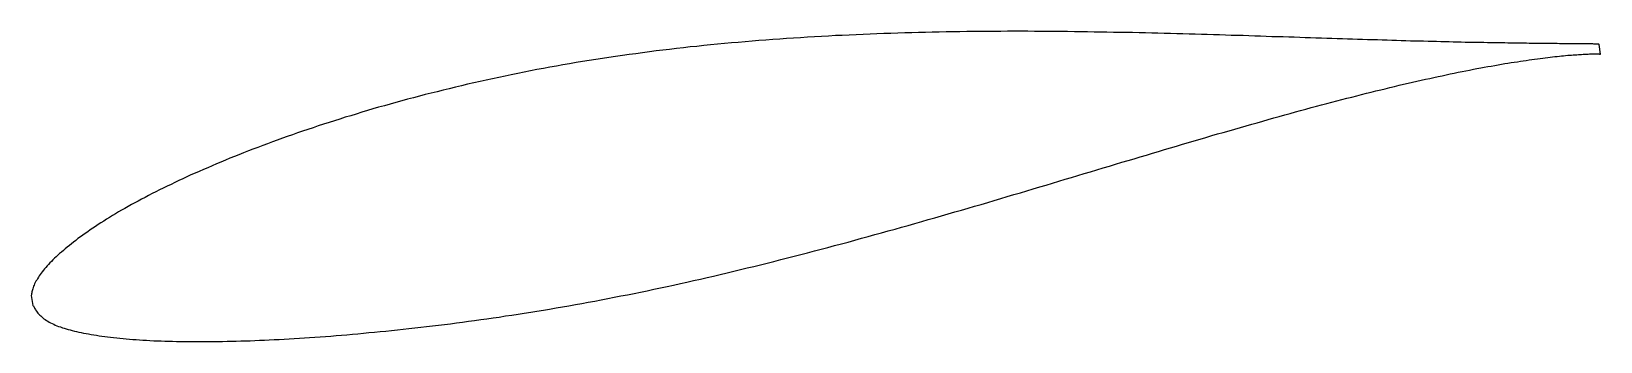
# Model space of a CAD drawing. Header units: metres. Extents: x -35 to 70, y -8 to 13.
import ezdxf

# ---------------------------------------------------------------- set-up
doc = ezdxf.new("R2010")
doc.units = ezdxf.units.M

msp = doc.modelspace()

# ---------------------------------------------------------------- linework, layer by layer
msp.add_lwpolyline([(70.39, 11.73), (70.39, 11.73), (70.38, 11.74), (70.37, 11.74), (70.35, 11.74), (70.34, 11.74), (70.31, 11.74), (70.29, 11.74), (70.25, 11.74), (70.22, 11.75), (70.18, 11.75), (70.14, 11.75), (70.09, 11.75), (70.04, 11.75), (69.98, 11.76), (69.92, 11.76), (69.86, 11.76), (69.79, 11.76), (69.72, 11.76), (69.64, 11.76), (69.56, 11.76), (69.48, 11.77), (69.39, 11.77), (69.3, 11.77), (69.2, 11.77), (69.1, 11.77), (69, 11.77), (68.89, 11.77), (68.78, 11.77), (68.66, 11.78), (68.54, 11.78), (68.42, 11.78), (68.29, 11.78), (68.16, 11.78), (68.02, 11.78), (67.88, 11.78), (67.74, 11.78), (67.59, 11.79), (67.44, 11.79), (67.28, 11.79), (67.12, 11.79), (66.96, 11.79), (66.79, 11.79), (66.62, 11.79), (66.45, 11.8), (66.27, 11.8), (66.09, 11.8), (65.9, 11.8), (65.71, 11.8), (65.52, 11.81), (65.32, 11.81), (65.12, 11.81), (64.91, 11.81), (64.7, 11.82), (64.49, 11.82), (64.28, 11.82), (64.06, 11.83), (63.83, 11.83), (63.61, 11.83), (63.38, 11.84), (63.14, 11.84), (62.9, 11.84), (62.66, 11.85), (62.42, 11.85), (62.17, 11.86), (61.92, 11.86), (61.66, 11.87), (61.4, 11.87), (61.14, 11.88), (60.87, 11.89), (60.6, 11.89), (60.33, 11.9), (60.05, 11.9), (59.77, 11.91), (59.49, 11.92), (59.21, 11.93), (58.92, 11.93), (58.62, 11.94), (58.33, 11.95), (58.03, 11.96), (57.73, 11.96), (57.42, 11.97), (57.11, 11.98), (56.8, 11.99), (56.48, 12), (56.17, 12.01), (55.84, 12.02), (55.52, 12.03), (55.19, 12.04), (54.86, 12.05), (54.53, 12.06), (54.19, 12.07), (53.85, 12.08), (53.51, 12.09), (53.17, 12.1), (52.82, 12.11), (52.47, 12.12), (52.12, 12.13), (51.76, 12.15), (51.4, 12.16), (51.04, 12.17), (50.68, 12.18), (50.31, 12.19), (49.94, 12.21), (49.57, 12.22), (49.2, 12.23), (48.82, 12.24), (48.44, 12.25), (48.06, 12.27), (47.67, 12.28), (47.29, 12.29), (46.9, 12.3), (46.51, 12.32), (46.11, 12.33), (45.72, 12.34), (45.32, 12.35), (44.92, 12.37), (44.52, 12.38), (44.11, 12.39), (43.71, 12.4), (43.3, 12.41), (42.89, 12.42), (42.47, 12.44), (42.06, 12.45), (41.64, 12.46), (41.22, 12.47), (40.8, 12.48), (40.38, 12.49), (39.96, 12.5), (39.53, 12.51), (39.1, 12.52), (38.67, 12.53), (38.24, 12.53), (37.81, 12.54), (37.38, 12.55), (36.94, 12.56), (36.51, 12.56), (36.07, 12.57), (35.63, 12.58), (35.19, 12.58), (34.74, 12.59), (34.3, 12.59), (33.85, 12.6), (33.41, 12.6), (32.96, 12.6), (32.51, 12.6), (32.06, 12.61), (31.61, 12.61), (31.16, 12.61), (30.71, 12.61), (30.25, 12.6), (29.8, 12.6), (29.34, 12.6), (28.88, 12.6), (28.43, 12.59), (27.97, 12.59), (27.51, 12.58), (27.05, 12.57), (26.59, 12.57), (26.13, 12.56), (25.66, 12.55), (25.2, 12.54), (24.74, 12.53), (24.28, 12.51), (23.81, 12.5), (23.35, 12.49), (22.88, 12.47), (22.42, 12.46), (21.95, 12.44), (21.49, 12.42), (21.02, 12.4), (20.56, 12.38), (20.09, 12.36), (19.62, 12.34), (19.16, 12.32), (18.69, 12.29), (18.22, 12.27), (17.76, 12.24), (17.29, 12.21), (16.82, 12.18), (16.36, 12.15), (15.89, 12.12), (15.43, 12.09), (14.96, 12.06), (14.5, 12.02), (14.03, 11.99), (13.57, 11.95), (13.1, 11.91), (12.64, 11.87), (12.18, 11.83), (11.72, 11.79), (11.25, 11.74), (10.79, 11.7), (10.33, 11.65), (9.87, 11.6), (9.41, 11.56), (8.96, 11.51), (8.5, 11.45), (8.04, 11.4), (7.59, 11.35), (7.13, 11.29), (6.68, 11.23), (6.22, 11.17), (5.77, 11.11), (5.32, 11.05), (4.87, 10.99), (4.42, 10.92), (3.97, 10.86), (3.53, 10.79), (3.08, 10.72), (2.64, 10.65), (2.2, 10.58), (1.76, 10.51), (1.32, 10.43), (0.88, 10.36), (0.44, 10.28), (0, 10.2), (-0.43, 10.12), (-0.86, 10.04), (-1.29, 9.96), (-1.72, 9.87), (-2.15, 9.79), (-2.58, 9.7), (-3, 9.61), (-3.42, 9.52), (-3.85, 9.43), (-4.26, 9.34), (-4.68, 9.25), (-5.1, 9.15), (-5.51, 9.06), (-5.92, 8.96), (-6.33, 8.86), (-6.74, 8.76), (-7.15, 8.66), (-7.55, 8.56), (-7.95, 8.46), (-8.35, 8.36), (-8.75, 8.26), (-9.15, 8.15), (-9.54, 8.05), (-9.93, 7.94), (-10.32, 7.83), (-10.71, 7.73), (-11.09, 7.62), (-11.48, 7.51), (-11.86, 7.4), (-12.23, 7.29), (-12.61, 7.18), (-12.98, 7.06), (-13.35, 6.95), (-13.72, 6.84), (-14.09, 6.72), (-14.45, 6.61), (-14.81, 6.49), (-15.17, 6.38), (-15.53, 6.26), (-15.88, 6.14), (-16.23, 6.03), (-16.58, 5.91), (-16.92, 5.79), (-17.27, 5.67), (-17.61, 5.55), (-17.94, 5.43), (-18.28, 5.31), (-18.61, 5.19), (-18.94, 5.07), (-19.26, 4.95), (-19.59, 4.82), (-19.91, 4.7), (-20.22, 4.58), (-20.54, 4.46), (-20.85, 4.33), (-21.16, 4.21), (-21.46, 4.09), (-21.76, 3.96), (-22.06, 3.84), (-22.36, 3.71), (-22.65, 3.59), (-22.94, 3.46), (-23.23, 3.34), (-23.51, 3.21), (-23.8, 3.09), (-24.07, 2.97), (-24.35, 2.84), (-24.62, 2.72), (-24.89, 2.59), (-25.15, 2.47), (-25.41, 2.34), (-25.67, 2.22), (-25.93, 2.09), (-26.18, 1.97), (-26.42, 1.84), (-26.67, 1.72), (-26.91, 1.59), (-27.15, 1.47), (-27.38, 1.35), (-27.61, 1.22), (-27.84, 1.1), (-28.07, 0.98), (-28.29, 0.85), (-28.5, 0.73), (-28.72, 0.61), (-28.93, 0.49), (-29.13, 0.37), (-29.34, 0.24), (-29.54, 0.12), (-29.73, 0), (-29.92, -0.12), (-30.11, -0.24), (-30.3, -0.36), (-30.48, -0.48), (-30.66, -0.6), (-30.83, -0.72), (-31, -0.84), (-31.17, -0.95), (-31.33, -1.07), (-31.49, -1.19), (-31.65, -1.3), (-31.8, -1.42), (-31.95, -1.53), (-32.09, -1.65), (-32.23, -1.76), (-32.37, -1.87), (-32.5, -1.98), (-32.63, -2.09), (-32.76, -2.2), (-32.88, -2.31), (-33, -2.41), (-33.11, -2.52), (-33.22, -2.62), (-33.33, -2.73), (-33.43, -2.83), (-33.53, -2.93), (-33.63, -3.03), (-33.72, -3.13), (-33.81, -3.23), (-33.89, -3.33), (-33.97, -3.42), (-34.05, -3.52), (-34.12, -3.61), (-34.19, -3.71), (-34.25, -3.8), (-34.31, -3.89), (-34.37, -3.99), (-34.42, -4.08), (-34.47, -4.16), (-34.52, -4.25), (-34.56, -4.34), (-34.59, -4.42), (-34.63, -4.5), (-34.66, -4.58), (-34.68, -4.66), (-34.71, -4.74), (-34.73, -4.81), (-34.74, -4.88), (-34.75, -4.94), (-34.76, -5), (-34.77, -5.05), (-34.77, -5.08), (-34.78, -5.11), (-34.67, -5.78), (-34.67, -5.78), (-34.66, -5.8), (-34.64, -5.82), (-34.62, -5.86), (-34.6, -5.91), (-34.56, -5.97), (-34.53, -6.03), (-34.49, -6.09), (-34.44, -6.16), (-34.39, -6.23), (-34.34, -6.3), (-34.28, -6.36), (-34.22, -6.43), (-34.15, -6.49), (-34.08, -6.55), (-34.01, -6.62), (-33.93, -6.68), (-33.85, -6.73), (-33.76, -6.79), (-33.67, -6.85), (-33.58, -6.9), (-33.49, -6.95), (-33.39, -7), (-33.28, -7.05), (-33.17, -7.1), (-33.06, -7.15), (-32.95, -7.19), (-32.83, -7.23), (-32.7, -7.28), (-32.58, -7.32), (-32.45, -7.36), (-32.31, -7.4), (-32.18, -7.43), (-32.03, -7.47), (-31.89, -7.51), (-31.74, -7.54), (-31.59, -7.57), (-31.43, -7.61), (-31.27, -7.64), (-31.11, -7.67), (-30.94, -7.7), (-30.77, -7.73), (-30.59, -7.76), (-30.41, -7.79), (-30.23, -7.82), (-30.04, -7.84), (-29.85, -7.87), (-29.66, -7.89), (-29.46, -7.92), (-29.26, -7.94), (-29.05, -7.96), (-28.85, -7.99), (-28.63, -8.01), (-28.42, -8.03), (-28.2, -8.05), (-27.98, -8.06), (-27.75, -8.08), (-27.52, -8.1), (-27.29, -8.11), (-27.06, -8.12), (-26.82, -8.14), (-26.57, -8.15), (-26.33, -8.16), (-26.08, -8.17), (-25.83, -8.18), (-25.57, -8.19), (-25.31, -8.19), (-25.05, -8.2), (-24.78, -8.2), (-24.51, -8.21), (-24.24, -8.21), (-23.97, -8.21), (-23.69, -8.21), (-23.41, -8.21), (-23.12, -8.21), (-22.83, -8.21), (-22.54, -8.21), (-22.25, -8.2), (-21.95, -8.2), (-21.65, -8.19), (-21.35, -8.18), (-21.04, -8.18), (-20.73, -8.17), (-20.42, -8.16), (-20.1, -8.15), (-19.79, -8.14), (-19.47, -8.12), (-19.14, -8.11), (-18.82, -8.09), (-18.49, -8.08), (-18.16, -8.06), (-17.82, -8.04), (-17.48, -8.02), (-17.15, -8.01), (-16.8, -7.98), (-16.46, -7.96), (-16.11, -7.94), (-15.76, -7.92), (-15.41, -7.89), (-15.05, -7.86), (-14.69, -7.84), (-14.33, -7.81), (-13.97, -7.78), (-13.61, -7.75), (-13.24, -7.72), (-12.87, -7.68), (-12.5, -7.65), (-12.13, -7.61), (-11.75, -7.58), (-11.37, -7.54), (-10.99, -7.5), (-10.61, -7.46), (-10.22, -7.42), (-9.84, -7.38), (-9.45, -7.34), (-9.06, -7.29), (-8.66, -7.25), (-8.27, -7.2), (-7.87, -7.15), (-7.47, -7.11), (-7.07, -7.06), (-6.67, -7.01), (-6.26, -6.95), (-5.86, -6.9), (-5.45, -6.85), (-5.04, -6.79), (-4.63, -6.73), (-4.22, -6.68), (-3.8, -6.62), (-3.39, -6.56), (-2.97, -6.49), (-2.55, -6.43), (-2.13, -6.37), (-1.71, -6.3), (-1.28, -6.23), (-0.86, -6.17), (-0.43, -6.1), (-0.01, -6.03), (0.42, -5.95), (0.85, -5.88), (1.28, -5.8), (1.72, -5.73), (2.15, -5.65), (2.58, -5.57), (3.02, -5.49), (3.45, -5.41), (3.89, -5.32), (4.33, -5.24), (4.77, -5.15), (5.21, -5.07), (5.65, -4.98), (6.09, -4.89), (6.53, -4.8), (6.98, -4.7), (7.42, -4.61), (7.87, -4.51), (8.31, -4.42), (8.76, -4.32), (9.2, -4.22), (9.65, -4.12), (10.1, -4.02), (10.55, -3.91), (10.99, -3.81), (11.44, -3.71), (11.89, -3.6), (12.34, -3.49), (12.79, -3.38), (13.24, -3.27), (13.69, -3.16), (14.14, -3.05), (14.59, -2.94), (15.04, -2.83), (15.5, -2.71), (15.95, -2.6), (16.4, -2.48), (16.85, -2.37), (17.3, -2.25), (17.75, -2.13), (18.2, -2.01), (18.66, -1.89), (19.11, -1.77), (19.56, -1.65), (20.01, -1.53), (20.46, -1.4), (20.91, -1.28), (21.36, -1.16), (21.81, -1.03), (22.26, -0.91), (22.71, -0.78), (23.16, -0.66), (23.6, -0.53), (24.05, -0.41), (24.5, -0.28), (24.95, -0.15), (25.39, -0.02), (25.84, 0.1), (26.28, 0.23), (26.73, 0.36), (27.17, 0.49), (27.62, 0.62), (28.06, 0.75), (28.5, 0.87), (28.94, 1), (29.38, 1.13), (29.82, 1.26), (30.26, 1.39), (30.69, 1.52), (31.13, 1.65), (31.57, 1.78), (32, 1.91), (32.43, 2.04), (32.87, 2.17), (33.3, 2.29), (33.73, 2.42), (34.16, 2.55), (34.58, 2.68), (35.01, 2.81), (35.43, 2.93), (35.86, 3.06), (36.28, 3.19), (36.7, 3.31), (37.12, 3.44), (37.54, 3.57), (37.96, 3.69), (38.37, 3.82), (38.79, 3.94), (39.2, 4.06), (39.61, 4.19), (40.02, 4.31), (40.43, 4.43), (40.83, 4.55), (41.24, 4.67), (41.64, 4.79), (42.04, 4.91), (42.44, 5.03), (42.84, 5.14), (43.23, 5.26), (43.63, 5.38), (44.02, 5.49), (44.41, 5.61), (44.8, 5.72), (45.18, 5.83), (45.57, 5.94), (45.95, 6.05), (46.33, 6.16), (46.71, 6.27), (47.09, 6.38), (47.46, 6.48), (47.83, 6.59), (48.2, 6.69), (48.57, 6.8), (48.93, 6.9), (49.3, 7), (49.66, 7.1), (50.02, 7.2), (50.37, 7.3), (50.73, 7.39), (51.08, 7.49), (51.43, 7.58), (51.78, 7.67), (52.12, 7.77), (52.46, 7.86), (52.8, 7.95), (53.14, 8.03), (53.47, 8.12), (53.81, 8.2), (54.13, 8.29), (54.46, 8.37), (54.79, 8.45), (55.11, 8.53), (55.42, 8.61), (55.74, 8.69), (56.05, 8.76), (56.36, 8.84), (56.67, 8.91), (56.98, 8.99), (57.28, 9.06), (57.58, 9.13), (57.87, 9.19), (58.17, 9.26), (58.46, 9.33), (58.75, 9.39), (59.03, 9.45), (59.31, 9.51), (59.59, 9.58), (59.87, 9.63), (60.14, 9.69), (60.41, 9.75), (60.67, 9.8), (60.94, 9.86), (61.2, 9.91), (61.45, 9.96), (61.71, 10.01), (61.96, 10.06), (62.2, 10.11), (62.45, 10.15), (62.69, 10.2), (62.92, 10.24), (63.16, 10.28), (63.39, 10.32), (63.62, 10.36), (63.84, 10.4), (64.06, 10.44), (64.28, 10.47), (64.49, 10.51), (64.7, 10.54), (64.91, 10.57), (65.11, 10.6), (65.31, 10.63), (65.51, 10.66), (65.7, 10.69), (65.89, 10.72), (66.07, 10.74), (66.26, 10.77), (66.43, 10.79), (66.61, 10.81), (66.78, 10.83), (66.95, 10.85), (67.11, 10.87), (67.27, 10.89), (67.43, 10.91), (67.58, 10.93), (67.73, 10.94), (67.87, 10.96), (68.01, 10.97), (68.15, 10.98), (68.29, 11), (68.42, 11.01), (68.54, 11.02), (68.66, 11.03), (68.78, 11.04), (68.9, 11.04), (69.01, 11.05), (69.11, 11.06), (69.22, 11.06), (69.32, 11.07), (69.41, 11.07), (69.5, 11.08), (69.59, 11.08), (69.67, 11.08), (69.75, 11.09), (69.83, 11.09), (69.9, 11.09), (69.97, 11.09), (70.03, 11.09), (70.09, 11.09), (70.15, 11.09), (70.2, 11.09), (70.24, 11.09), (70.29, 11.09), (70.33, 11.09), (70.36, 11.09), (70.39, 11.09), (70.42, 11.08), (70.44, 11.08), (70.46, 11.08), (70.48, 11.08), (70.49, 11.08), (70.49, 11.08), (70.49, 11.08)], close=True)

doc.saveas('drawing.dxf')
